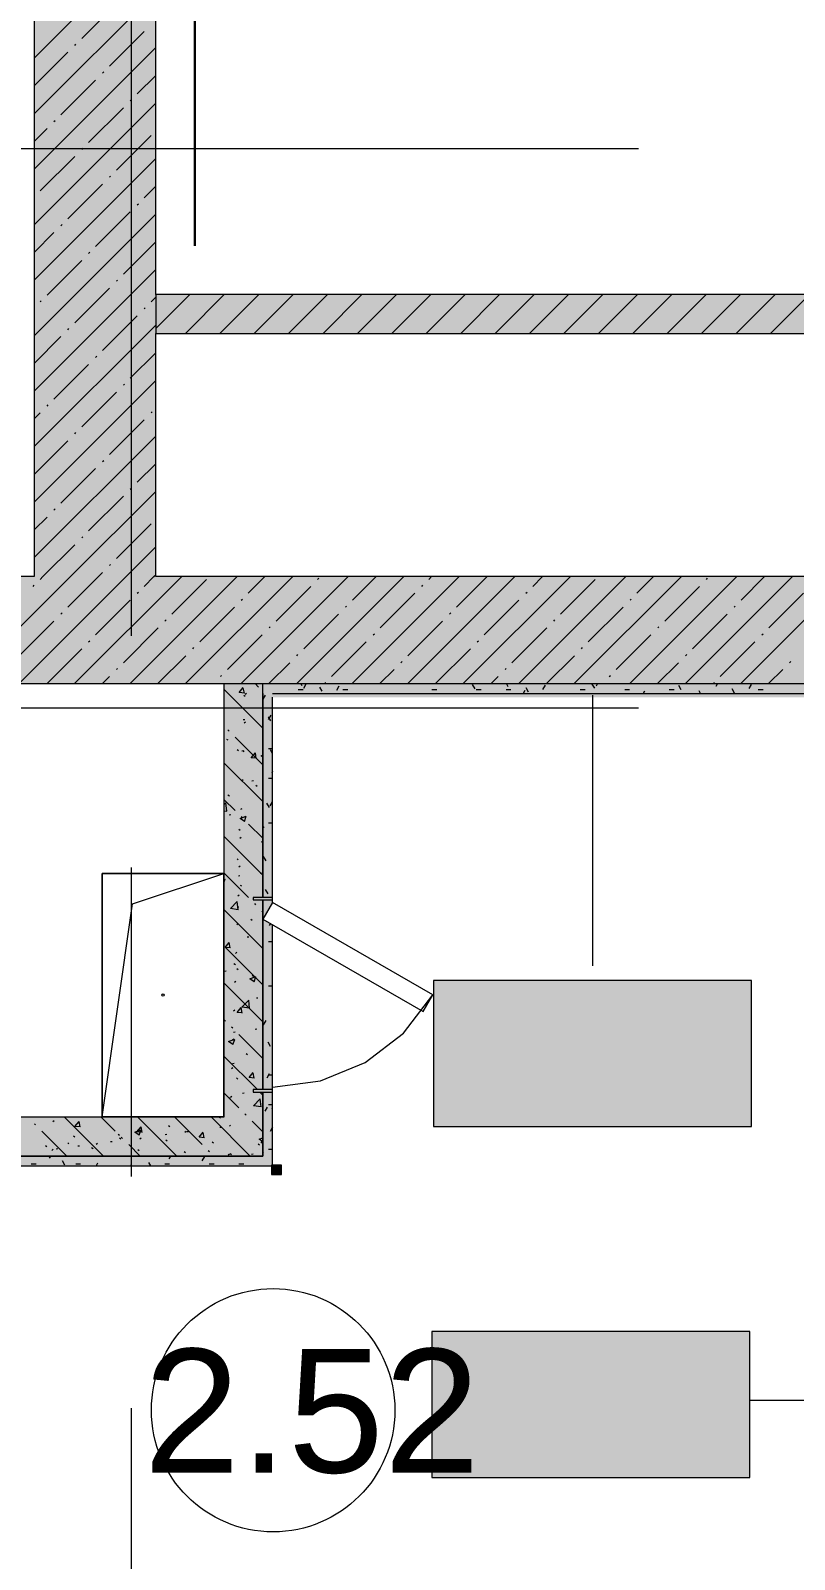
# Model space of a CAD drawing. Header units: millimetres. Extents: x -3817 to 677485, y -22715 to 103890.
# Drawn here: x 416431 to 418000, y 17169 to 20311 of the extents above; entities that cross this region are included whole.
import ezdxf

# ---------------------------------------------------------------- set-up
doc = ezdxf.new("R2010")
doc.units = ezdxf.units.MM
doc.layers.add('PDF _Геометрия', color=7, linetype='Continuous', true_color=0x1d1d1d)
doc.layers.add('PDF _Сплошная заливка', color=7, linetype='Continuous', true_color=0xffffff)
doc.layers.add('PDF _Текст', color=7, linetype='Continuous')
doc.styles.add('PDF GOST-Common', font='arial.ttf')

msp = doc.modelspace()

# ---------------------------------------------------------------- hatches: boundary and pattern name
at = {"layer": 'PDF _Сплошная заливка', "transparency": 33554559}
for points in [[(419613.3, 18969), (420088.6, 18969), (420088.6, 19189), (416044.9, 19189), (416044.9, 19079), (414045.3, 19079), (414045.3, 19189), (413548.6, 19189), (413548.6, 18969), (418269.4, 18969)], [(416908.6, 18078), (416908.6, 18129.5), (416888.6, 18129.5), (416888.6, 18134.5), (416908.6, 18134.5), (416908.6, 18524.5), (416888.6, 18524.5), (416888.6, 18529.5), (416908.6, 18529.5), (416908.6, 18969), (416828.6, 18969), (416828.6, 18078), (416888.6, 18078)], [(414441.5, 17998), (416908.6, 17998), (416908.6, 18078), (413768.6, 18078), (413768.6, 17998)]]:
    msp.add_hatch(color=256, dxfattribs=at).paths.add_polyline_path(points)
h = msp.add_hatch(color=256, dxfattribs=at)
h.paths.add_polyline_path([(416908.6, 17978), (416928.6, 17978), (416928.6, 18129.5), (416908.6, 18129.5), (416908.6, 17998)], flags=0)
h.paths.add_polyline_path([(416908.6, 18134.5), (416928.6, 18134.5), (416928.6, 18473.3), (416908.6, 18484.9), (416908.6, 18294.9)], flags=0)
h.paths.add_polyline_path([(416908.6, 18484.9), (416928.6, 18519.5), (416928.6, 18524.5), (416908.6, 18524.5), (416908.6, 18485.2)], flags=0)
h.paths.add_polyline_path([(416919.1, 18529.5), (416928.6, 18529.5), (416928.6, 18949), (416908.6, 18949), (416908.6, 18529.5)], flags=0)

# ---------------------------------------------------------------- linework, layer by layer
at = {"layer": 'PDF _Геометрия', "color": 9, "lineweight": 9, "true_color": 0xc0c0c0}
for points in [[(420088.6, 28769), (420088.6, 23319), (420088.6, 23069), (420088.6, 19769), (416688.6, 19769), (416688.6, 28769)], [(416048.6, 19189), (416048.6, 23154.8), (416438.6, 23154.8), (416438.6, 19189)], [(420088.6, 19689), (420088.6, 19189), (416688.6, 19189), (416688.6, 19689)], [(416828.6, 18078), (416048.6, 18078), (416048.6, 18969), (416828.6, 18969)], [(416908.6, 17998), (416908.6, 18078)]]:
    msp.add_lwpolyline(points, close=True, dxfattribs=at)
at = {"layer": 'PDF _Геометрия', "color": 231, "lineweight": 30, "true_color": 0xff80c0}
msp.add_lwpolyline([(416768.6, 28719), (416768.6, 19869)], dxfattribs=at)
at = {"layer": 'PDF _Геометрия', "color": 253, "lineweight": 9, "true_color": 0xaaaaaa}
for points in [[(416638.6, 19067.2), (416638.6, 21334.1), (416638.6, 23834.1)], [(416092.7, 20069), (417680.2, 20069)], [(416092.7, 18919), (417680.2, 18919)], [(416638.6, 17955.9), (416638.6, 18590.9)], [(416928.6, 18139.5), (417027, 18152.5), (417118.6, 18190.4), (417197.3, 18250.8), (417257.7, 18329.5)], [(416638.6, 15892.2), (416638.6, 17479.7)]]:
    msp.add_lwpolyline(points, dxfattribs=at)
at = {"layer": 'PDF _Геометрия', "lineweight": 9}
for points in [[(416438.6, 20254.4), (416688.6, 20504.4)], [(416438.6, 20140.4), (416688.6, 20390.4)], [(416536.4, 20295.2), (416607.7, 20366.5)], [(416593.5, 20238.2), (416664.7, 20309.4)], [(416438.6, 20026.3), (416688.6, 20276.3)], [(416522.2, 20280.9), (416524.5, 20283.3)], [(416438.6, 20197.4), (416507.9, 20266.7)], [(416493.7, 20138.4), (416564.9, 20209.7)], [(416579.2, 20223.9), (416581.6, 20226.3)], [(416650.5, 20181.1), (416688.6, 20219.3)], [(416438.6, 19912.3), (416688.6, 20162.3)], [(416550.7, 20081.3), (416622, 20152.6)], [(416636.2, 20166.9), (416638.6, 20169.3)], [(416479.4, 20124.1), (416481.8, 20126.5)], [(416438.6, 20083.3), (416465.2, 20109.9)], [(416607.7, 20024.3), (416679, 20095.6)], [(416438.6, 19798.2), (416688.6, 20048.2)], [(416450.9, 19981.6), (416522.2, 20052.8)], [(416536.4, 20067.1), (416538.8, 20069.5)], [(416507.9, 19924.5), (416579.2, 19995.8)], [(416593.5, 20010.1), (416595.8, 20012.4)], [(416664.7, 19967.3), (416688.6, 19991.2)], [(416438.6, 19969.3), (416439, 19969.7)], [(416650.5, 19953), (416652.9, 19955.4)], [(416438.6, 19684.2), (416688.6, 19934.2)], [(416564.9, 19867.5), (416636.2, 19938.8)], [(416438.6, 19855.2), (416479.4, 19896)], [(416493.7, 19910.3), (416496, 19912.6)], [(416622, 19810.5), (416688.6, 19877.1)], [(416465.2, 19767.7), (416536.4, 19839)], [(416550.7, 19853.2), (416553.1, 19855.6)], [(416438.6, 19570.1), (416688.6, 19820.1)], [(416607.7, 19796.2), (416610.1, 19798.6)], [(416522.2, 19710.7), (416593.5, 19782)], [(416688.6, 19699.1), (416758.6, 19769)], [(416749.3, 19689), (416829.3, 19769)], [(416820, 19689), (416900, 19769)], [(416890.7, 19689), (416970.7, 19769)], [(416961.4, 19689), (417041.4, 19769)], [(417032.1, 19689), (417112.1, 19769)], [(417102.8, 19689), (417182.8, 19769)], [(417173.5, 19689), (417253.5, 19769)], [(417244.2, 19689), (417324.2, 19769)], [(417315, 19689), (417394.9, 19769)], [(417385.7, 19689), (417465.7, 19769)], [(417456.4, 19689), (417536.4, 19769)], [(417527.1, 19689), (417607.1, 19769)], [(417597.8, 19689), (417677.8, 19769)], [(417668.5, 19689), (417748.5, 19769)], [(417739.2, 19689), (417819.2, 19769)], [(417809.9, 19689), (417889.9, 19769)], [(417880.6, 19689), (417960.6, 19769)], [(417951.3, 19689), (418031.3, 19769)], [(416450.9, 19753.5), (416453.3, 19755.8)], [(416664.7, 19739.2), (416667.1, 19741.6)], [(416679, 19753.5), (416688.6, 19763.1)], [(416438.6, 19456.1), (416688.6, 19706.1)], [(416579.2, 19653.7), (416650.5, 19724.9)], [(416438.6, 19627.1), (416493.7, 19682.2)], [(416507.9, 19696.4), (416510.3, 19698.8)], [(416564.9, 19639.4), (416567.3, 19641.8)], [(416636.2, 19596.6), (416688.6, 19649)], [(416479.4, 19553.9), (416550.7, 19625.1)], [(416438.6, 19342), (416688.6, 19592)], [(416622, 19582.4), (416624.3, 19584.8)], [(416536.4, 19496.8), (416607.7, 19568.1)], [(416438.6, 19513.1), (416450.9, 19525.4)], [(416465.2, 19539.6), (416467.5, 19542)], [(416679, 19525.4), (416681.4, 19527.7)], [(416522.2, 19482.6), (416524.5, 19485)], [(416593.5, 19439.8), (416664.7, 19511.1)], [(416438.6, 19228), (416688.6, 19478)], [(416438.6, 19399), (416507.9, 19468.3)], [(416579.2, 19425.6), (416581.6, 19427.9)], [(416650.5, 19382.8), (416688.6, 19420.9)], [(416493.7, 19340), (416564.9, 19411.3)], [(416293.7, 18969), (416513.7, 19189), (416688.6, 19363.9)], [(416636.2, 19368.5), (416638.6, 19370.9)], [(416479.4, 19325.8), (416481.8, 19328.1)], [(416550.7, 19283), (416622, 19354.3)], [(416438.6, 19285), (416465.2, 19311.5)], [(416607.7, 19226), (416679, 19297.3)], [(416536.4, 19268.7), (416538.8, 19271.1)], [(416407.8, 18969), (416627.8, 19189), (416688.6, 19249.9)], [(416450.9, 19183.2), (416456.7, 19189), (416522.2, 19254.5)], [(416593.5, 19211.7), (416595.8, 19214.1)], [(416436.6, 19169), (416439, 19171.3)], [(416507.9, 19126.2), (416570.7, 19189), (416579.2, 19197.5)], [(416521.8, 18969), (416741.8, 19189)], [(416635.9, 18969), (416855.9, 19189)], [(416664.7, 19169), (416684.8, 19189), (416688.6, 19192.9)], [(416721.8, 19111.9), (416793, 19183.2)], [(416749.9, 18969), (416969.9, 19189)], [(416864, 18969), (417084, 19189)], [(416878.6, 19154.7), (416912.9, 19189)], [(416935.6, 19097.7), (417006.9, 19169)], [(416978, 18969), (417198, 19189)], [(417021.1, 19183.2), (417023.5, 19185.6)], [(417092.1, 18969), (417312.1, 19189)], [(417092.4, 19140.4), (417141, 19189)], [(417206.1, 18969), (417426.1, 19189)], [(417235, 19169), (417237.4, 19171.3)], [(417249.2, 19183.2), (417255, 19189)], [(417306.3, 19126.2), (417369.1, 19189)], [(417320.2, 18969), (417540.2, 19189)], [(417434.2, 18969), (417654.2, 19189)], [(417463.1, 19169), (417483.1, 19189)], [(417520.1, 19111.9), (417591.4, 19183.2)], [(417548.3, 18969), (417768.3, 19189)], [(417662.3, 18969), (417882.3, 19189)], [(417676.9, 19154.7), (417711.2, 19189)], [(417734, 19097.7), (417805.2, 19169)], [(417776.4, 18969), (417996.4, 19189)], [(417819.5, 19183.2), (417821.9, 19185.6)], [(417890.4, 18969), (418110.4, 19189)], [(417890.8, 19140.4), (417939.3, 19189)], [(416564.9, 19069.2), (416636.2, 19140.4)], [(416650.5, 19154.7), (416652.9, 19157.1)], [(416864.3, 19140.4), (416866.7, 19142.8)], [(417149.5, 19083.4), (417220.7, 19154.7)], [(417363.3, 19069.2), (417434.6, 19140.4)], [(417448.8, 19154.7), (417451.2, 19157.1)], [(417662.7, 19140.4), (417665, 19142.8)], [(417947.8, 19083.4), (418019.1, 19154.7)], [(416493.7, 19111.9), (416496, 19114.3)], [(416778.8, 19054.9), (416850.1, 19126.2)], [(416992.6, 19040.6), (417063.9, 19111.9)], [(417078.2, 19126.2), (417080.5, 19128.6)], [(417292, 19111.9), (417294.4, 19114.3)], [(417577.1, 19054.9), (417648.4, 19126.2)], [(417791, 19040.6), (417862.3, 19111.9)], [(417876.5, 19126.2), (417878.9, 19128.6)], [(416408.1, 19026.4), (416479.4, 19097.7)], [(416622, 19012.1), (416693.3, 19083.4)], [(416707.5, 19097.7), (416709.9, 19100)], [(416921.4, 19083.4), (416923.7, 19085.8)], [(417206.5, 19026.4), (417277.8, 19097.7)], [(417420.3, 19012.1), (417491.6, 19083.4)], [(417505.9, 19097.7), (417508.2, 19100)], [(417719.7, 19083.4), (417722.1, 19085.8)], [(416550.7, 19054.9), (416553.1, 19057.3)], [(416764.5, 19040.6), (416766.9, 19043)], [(416835.8, 18997.9), (416907.1, 19069.2)], [(417049.7, 18983.6), (417120.9, 19054.9)], [(417135.2, 19069.2), (417137.6, 19071.5)], [(417349, 19054.9), (417351.4, 19057.3)], [(417562.9, 19040.6), (417565.2, 19043)], [(417634.2, 18997.9), (417705.4, 19069.2)], [(417848, 18983.6), (417919.3, 19054.9)], [(417933.5, 19069.2), (417935.9, 19071.5)], [(416465.2, 18969.4), (416536.4, 19040.6)], [(416692.9, 18969), (416750.3, 19026.4)], [(416921, 18969), (416964.1, 19012.1)], [(416978.4, 19026.4), (416980.7, 19028.8)], [(417192.2, 19012.1), (417194.6, 19014.5)], [(417263.5, 18969.4), (417334.8, 19040.6)], [(417491.2, 18969), (417548.6, 19026.4)], [(417719.3, 18969), (417762.5, 19012.1)], [(417776.7, 19026.4), (417779.1, 19028.8)], [(417990.6, 19012.1), (417992.9, 19014.5)], [(416578.8, 18969), (416593.5, 18983.6)], [(416607.7, 18997.9), (416610.1, 19000.2)], [(416821.6, 18983.6), (416823.9, 18986)], [(417149.1, 18969), (417178, 18997.9)], [(417377.2, 18969), (417391.8, 18983.6)], [(417406.1, 18997.9), (417408.4, 19000.2)], [(417619.9, 18983.6), (417622.3, 18986)], [(417947.4, 18969), (417976.3, 18997.9)], [(416806.9, 18969), (416807.3, 18969.4)], [(417035.4, 18969.4), (417037.8, 18971.7)], [(417605.3, 18969), (417605.6, 18969.4)], [(417833.7, 18969.4), (417836.1, 18971.7)]]:
    msp.add_lwpolyline(points, dxfattribs=at)
at = {"layer": 'PDF _Геометрия', "color": 7, "lineweight": 9}
for points in [[(416688.6, 19769), (416688.6, 19689)], [(416828.6, 18969), (416908.6, 18969), (418169.4, 18969), (418189.4, 18969), (418269.4, 18969), (420088.6, 18969), (418269.4, 18969), (418269.4, 18949), (418269.4, 15559), (418269.4, 15539), (418289.4, 15539), (418548.6, 15539), (418269.4, 15539)], [(416908.6, 18949), (416908.6, 18529.5), (416908.6, 18949), (416908.6, 18969), (418169.4, 18969)], [(416928.6, 18949), (418161.4, 18949)], [(416928.6, 18519.5), (416928.6, 18941)], [(417586, 18945), (417586, 18389.2)], [(416578.6, 18079), (416641.1, 18516.5), (416828.6, 18579)], [(416928.6, 17978), (416928.6, 18473.3)], [(416368.6, 17998), (416908.6, 17998), (416368.6, 17998), (416348.6, 17998), (416148.6, 17998), (416148.6, 16099), (416148.6, 16019)], [(418165.4, 17495.7), (417909, 17495.7)]]:
    msp.add_lwpolyline(points, dxfattribs=at)
at = {"layer": 'PDF _Геометрия', "color": 252, "lineweight": 9, "true_color": 0x878787}
for points in [[(416908.6, 18877.4), (416828.6, 18957.4)], [(416870.5, 18949.6), (416859.8, 18950.6), (416868.4, 18960.8)], [(416870.5, 18949.6), (416868.4, 18960.7)], [(416872.1, 18947.4), (416874.8, 18949.5)], [(416899.4, 18962.1), (416892.5, 18969)], [(416869.3, 18945.4), (416872.2, 18943.6)], [(416906.8, 18921.5), (416908.6, 18920.4)], [(416867.9, 18895.1), (416871.2, 18895.5)], [(416869.9, 18888.2), (416872.6, 18890.3)], [(416834, 18855), (416836.8, 18853.2)], [(416839.1, 18871.6), (416836.6, 18874.1)], [(416908.6, 18802), (416851.7, 18859)], [(416856.1, 18834), (416858.5, 18831.8)], [(416865.6, 18830.8), (416869, 18831.3)], [(416867.8, 18829), (416870.4, 18831.1)], [(416895.1, 18815.9), (416884.5, 18816.8), (416893.1, 18827)], [(416895.1, 18815.8), (416893.1, 18827)], [(416908.6, 18726.5), (416828.6, 18806.5)], [(416908.6, 18818.2), (416905.2, 18820.5), (416908.6, 18821.9)], [(416865.6, 18769.9), (416868.3, 18771.9)], [(416886.2, 18769.6), (416889.5, 18770)], [(416894.3, 18760.2), (416897.1, 18758.4)], [(416851.7, 18708.1), (416828.6, 18731.2)], [(416836.8, 18740.3), (416839.7, 18738.5)], [(416828.6, 18720.1), (416832.2, 18723.9)], [(416828.6, 18707.8), (416834.2, 18707)], [(416834.2, 18706.9), (416832.3, 18723.8)], [(416839.4, 18699.4), (416842.7, 18699.9)], [(416863.5, 18710.7), (416866.1, 18712.7)], [(416858.9, 18669.8), (416861.7, 18668)], [(416870.8, 18685.6), (416861.9, 18691.6), (416874.4, 18696.4)], [(416866.8, 18693), (416864.2, 18695.6)], [(416870.8, 18685.6), (416874.4, 18696.3)], [(416908.6, 18651.2), (416879.3, 18680.5)], [(416908.6, 18575.7), (416828.6, 18655.7)], [(416861.3, 18651.5), (416864, 18653.5)], [(416904.9, 18644.1), (416908.3, 18644.5)], [(416855.6, 18608.9), (416858, 18606.6)], [(416879.3, 18529.6), (416828.6, 18580.3)], [(416858.2, 18574), (416861.5, 18574.4)], [(416859.1, 18592.3), (416861.8, 18594.3)], [(416902.7, 18579.8), (416906, 18580.3)], [(416828.6, 18566.5), (416831.1, 18567.4)], [(416828.6, 18560), (416831.1, 18567.4)], [(416861.7, 18555.1), (416864.6, 18553.3)], [(416857.8, 18504.4), (416842, 18506.8), (416855.8, 18521.2)], [(416857.8, 18504.3), (416855.8, 18521.2)], [(416855.9, 18509.7), (416859.2, 18510.1)], [(416857, 18533.1), (416859.6, 18535.1)], [(416894.4, 18514.5), (416891.9, 18517)], [(416908.6, 18424.8), (416828.6, 18504.8)], [(416883.8, 18484.6), (416886.6, 18482.8)], [(416908.6, 18500.3), (416907, 18501.9)], [(416854.8, 18473.9), (416857.5, 18476)], [(416876.5, 18448.5), (416879.8, 18448.9)], [(416841.6, 18425.8), (416831, 18426.7), (416839.6, 18437)], [(416907, 18351.1), (416831.5, 18426.5)], [(416841.6, 18425.7), (416839.6, 18436.9)], [(416852.6, 18414.7), (416855.3, 18416.8)], [(416849.2, 18393.7), (416852, 18391.9)], [(416855, 18383.7), (416857.5, 18381.5)], [(416908.6, 18273.9), (416828.6, 18353.9)], [(416829.7, 18378.3), (416833, 18378.8)], [(416850.5, 18355.5), (416853.1, 18357.6)], [(416890.4, 18356.2), (416881.5, 18362.1), (416894, 18366.9)], [(416886.7, 18369.8), (416889.5, 18368)], [(416890.4, 18356.1), (416894, 18366.9)], [(416895.2, 18323), (416898.5, 18323.4)], [(416848.3, 18296.3), (416851, 18298.4)], [(416866.3, 18292.1), (416855.7, 18293), (416864.2, 18303.2)], [(416866.3, 18292), (416864.2, 18303.2)], [(416881.4, 18301.7), (416865.5, 18304.2), (416879.4, 18318.6)], [(416881.4, 18301.7), (416879.4, 18318.6)], [(416831.5, 18275.6), (416828.6, 18278.6)], [(416846.6, 18260.6), (416844.1, 18263.1)], [(416892.9, 18258.7), (416896.3, 18259.2)], [(416847.1, 18227.2), (416838.3, 18233.2), (416850.7, 18238)], [(416846.2, 18237.2), (416848.8, 18239.2)], [(416847.1, 18227.2), (416850.7, 18237.9)], [(416848.4, 18252.9), (416851.8, 18253.3)], [(416908.6, 18198.6), (416859.2, 18248)], [(416897.2, 18134.5), (416828.6, 18203.1)], [(416874.1, 18208.5), (416876.9, 18206.7)], [(416844, 18178), (416846.7, 18180)], [(416846.2, 18188.6), (416849.5, 18189)], [(416891, 18158.3), (416880.3, 18159.3), (416888.9, 18169.5)], [(416891, 18158.3), (416888.9, 18169.4)], [(416854.5, 18158.6), (416857, 18156.3)], [(416859.2, 18097.1), (416828.6, 18127.7)], [(416838.7, 18118.1), (416841.5, 18116.3)], [(416841.8, 18118.8), (416844.5, 18120.8)], [(416866.7, 18127.3), (416870.1, 18127.8)], [(416904.9, 18099.1), (416889.1, 18101.5), (416903, 18116)], [(416908.6, 18123.1), (416902.2, 18129.5)], [(416904.9, 18099), (416903, 18115.9)], [(416477.1, 18069), (416479.8, 18071.1)], [(416581.1, 17998), (416501.1, 18078)], [(416533, 18058.1), (416522.4, 18059), (416531, 18069.2)], [(416533.1, 18058), (416531, 18069.1)], [(416605.2, 18049.3), (416576.6, 18078)], [(416732, 17998), (416652, 18078)], [(416783.8, 18021.7), (416727.4, 18078)], [(416882.8, 17998), (416802.8, 18078)], [(416819.3, 18078), (416821.2, 18076.3)], [(416874.3, 18082), (416871.8, 18084.5)], [(416908.6, 18047.7), (416886.9, 18069.5)], [(416441.8, 18061.9), (416439.3, 18064.4)], [(416505.7, 17998), (416454.4, 18049.3)], [(416519.3, 18039.3), (416522.2, 18037.5)], [(416611.3, 18043), (416613.8, 18040.7)], [(416654.4, 18041), (416645.6, 18046.9), (416658.1, 18051.7)], [(416660.6, 18046.9), (416649.9, 18047.8), (416658.5, 18058.1)], [(416654.5, 18040.9), (416658.1, 18051.6)], [(416660.6, 18046.8), (416658.5, 18058)], [(416708.1, 18042.5), (416711.4, 18042.9)], [(416715, 18060.8), (416717.5, 18058.5)], [(416748.4, 18047.1), (416751, 18049.1)], [(416752.6, 18048.3), (416755.9, 18048.8)], [(416788.1, 18035.8), (416777.5, 18036.7), (416786, 18046.9)], [(416788.1, 18035.7), (416786.1, 18046.8)], [(416820, 18057.2), (416823.3, 18057.6)], [(416839.7, 18059.6), (416842.3, 18061.6)], [(416461.9, 18019.4), (416464.7, 18017.6)], [(416474.9, 18009.8), (416477.6, 18011.9)], [(416484, 18013), (416487.3, 18013.4)], [(416507.6, 18025.2), (416510.1, 18022.9)], [(416528.5, 18018.8), (416531.8, 18019.3)], [(416556.8, 18015.4), (416559.7, 18013.6)], [(416566.2, 18022.4), (416568.9, 18024.4)], [(416595.8, 18027.7), (416599.1, 18028.1)], [(416614.3, 18035.2), (416617.1, 18033.4)], [(416620.3, 18034.3), (416617.8, 18036.8)], [(416656.6, 17998), (416632.9, 18021.7)], [(416651.7, 18011.4), (416654.6, 18009.6)], [(416656, 18033.7), (416658.7, 18035.8)], [(416709.2, 18031.2), (416712, 18029.4)], [(416746.7, 18007.4), (416749.5, 18005.6)], [(416798.9, 18006.6), (416796.3, 18009.1)], [(416804.1, 18027.2), (416806.9, 18025.4)], [(416899, 18023.2), (416901.8, 18021.4)], [(416908.6, 18027.6), (416901.1, 18032.7), (416908.6, 18035.6)], [(416908.6, 18025.2), (416905, 18025.5), (416908.6, 18029.9)], [(416837.5, 18000.4), (416840.2, 18002.4)], [(416841.6, 18003.3), (416844.4, 18001.5)], [(416885.5, 18001.9), (416888.8, 18002.3)]]:
    msp.add_lwpolyline(points, dxfattribs=at)
at = {"layer": 'PDF _Геометрия', "color": 253, "lineweight": 9, "true_color": 0x9b9b9b}
for points in [[(416981.3, 18957.3), (416991.3, 18957.3)], [(416989, 18964.4), (416986.4, 18969)], [(416996.9, 18967.9), (416991.8, 18959.2)], [(417030.7, 18953.3), (417025.6, 18962)], [(417064.9, 18963.8), (417059.9, 18955.1)], [(417072.7, 18957.3), (417082.8, 18957.3)], [(417255.6, 18957.3), (417265.7, 18957.3)], [(417344.4, 18958.4), (417339.4, 18967.2)], [(417347, 18957.3), (417357.1, 18957.3)], [(417408, 18957.3), (417418.1, 18957.3)], [(417412.5, 18962.5), (417408.7, 18969)], [(417446.7, 18954.6), (417443.5, 18949)], [(417454.1, 18951.4), (417449.1, 18960.1)], [(417488.3, 18965.7), (417483.3, 18957)], [(417525.4, 18969), (417525, 18968.2)], [(417560.4, 18957.3), (417570.5, 18957.3)], [(417590.2, 18959.5), (417585.1, 18968.2)], [(417595.8, 18969), (417593, 18964.1)], [(417651.8, 18957.3), (417661.9, 18957.3)], [(417692.4, 18953.5), (417689.9, 18949)], [(417743.3, 18957.3), (417753.3, 18957.3)], [(417760.5, 18949.4), (417760.2, 18949)], [(417767.9, 18956.5), (417762.8, 18965.3)], [(417807.4, 18949), (417804.5, 18954.1)], [(417842.2, 18969), (417838.7, 18963)], [(417877.5, 18949.5), (417872.5, 18958.2)], [(417911.8, 18967.6), (417906.8, 18958.9)], [(417926.2, 18957.3), (417936.2, 18957.3)], [(416913.6, 18945.6), (416908.6, 18937)], [(416924.8, 18904), (416919.7, 18895.3)], [(416925.1, 18892.3), (416920, 18901)], [(416920.3, 18835.4), (416928.6, 18835.4)], [(416928.6, 18825.2), (416924.1, 18833)], [(416920.3, 18774.4), (416928.6, 18774.4)], [(416928.6, 18788.8), (416926.8, 18785.6)], [(416928.6, 18764.2), (416928.2, 18765)], [(416922.1, 18714.6), (416917, 18723.3)], [(416927.7, 18726.3), (416922.7, 18717.6)], [(416910.9, 18673), (416908.6, 18676.9)], [(416920.3, 18683), (416928.6, 18683)], [(416915, 18604.9), (416910, 18613.6)], [(416919.1, 18536.9), (416914.1, 18545.6)], [(416924, 18476), (416921.6, 18471.8)], [(416920.3, 18439.2), (416928.6, 18439.2)], [(416920.3, 18347.7), (416928.6, 18347.7)], [(416914.4, 18276.4), (416909.4, 18267.7)], [(416924.3, 18223.1), (416919.2, 18231.8)], [(416921.5, 18166.8), (416916.4, 18158.1)], [(416920.3, 18164.8), (416928.6, 18164.8)], [(416920.3, 18103.9), (416928.6, 18103.9)], [(416917.4, 18098.7), (416912.4, 18090)], [(416928.6, 18093.6), (416927.4, 18095.8)], [(416928.5, 18057.1), (416923.5, 18048.4)], [(416910.1, 18003.8), (416908.6, 18006.4)], [(416920.3, 18012.4), (416928.6, 18012.4)], [(416432.6, 17982), (416442.7, 17982)], [(416472.1, 17998), (416469.6, 17993.7)], [(416501.9, 17979.3), (416496.9, 17988)], [(416524.1, 17982), (416534.1, 17982)], [(416569.1, 17983.1), (416566.1, 17978)], [(416637.1, 17979), (416636.5, 17978)], [(416678.6, 17978), (416674.6, 17985)], [(416707, 17982), (416717, 17982)], [(416718.5, 17998), (416715.3, 17992.6)], [(416788.4, 17997.2), (416783.4, 17988.5)], [(416798.4, 17982), (416808.5, 17982)], [(416859.4, 17982), (416869.4, 17982)]]:
    msp.add_lwpolyline(points, dxfattribs=at)
at = {"layer": 'PDF _Геометрия', "color": 7, "lineweight": 9}
for points in [[(416828.6, 18579), (416828.6, 18079), (416578.6, 18079), (416578.6, 18579)], [(416828.6, 18579), (416578.6, 18579), (416578.6, 18079), (416828.6, 18079)], [(416908.6, 18134.5), (416908.6, 18524.5)], [(417912.5, 18359.1), (417259.4, 18359.1), (417259.4, 18059.1), (417912.5, 18059.1)], [(416908.6, 18078), (416908.6, 18129.5)], [(417909, 17637.6), (417255.9, 17637.6), (417255.9, 17337.6), (417909, 17337.6)]]:
    msp.add_lwpolyline(points, close=True, dxfattribs=at)
at = {"layer": 'PDF _Геометрия', "color": 253, "lineweight": 13, "true_color": 0xaaaaaa}
for points in [[(416888.6, 18524.5), (416928.6, 18524.5), (416928.6, 18529.5), (416888.6, 18529.5)], [(417257.7, 18329.5), (416928.6, 18519.5), (416908.6, 18484.9), (417237.7, 18294.9)], [(416888.6, 18134.5), (416888.6, 18129.5), (416928.6, 18129.5), (416928.6, 18134.5)]]:
    msp.add_lwpolyline(points, close=True, dxfattribs=at)
at = {"layer": 'PDF _Геометрия', "color": 9, "lineweight": 9, "true_color": 0xc0c0c0}
msp.add_lwpolyline([(416368.6, 17978), (416908.6, 17978), (416928.6, 17978)], dxfattribs=at)
at = {"layer": 'PDF _Геометрия', "color": 7, "lineweight": 20}
msp.add_lwpolyline([(416926.6, 17979.5), (416926.6, 17960), (416946.6, 17960), (416946.6, 17979.5)], close=True, dxfattribs=at)
at = {"layer": 'PDF _Геометрия', "color": 7, "lineweight": 9}
for centre, radius in [((416703.6, 18329), 2.5), ((416929.7, 17475.6), 250), ((416929.7, 17475.6), 250)]:
    msp.add_circle(centre, radius, dxfattribs=at)
at = {"layer": 'PDF _Сплошная заливка', "lineweight": 35, "transparency": 33554559}
for points in [[(416688.6, 19189), (416688.6, 29019), (416438.6, 19189), (416438.6, 29019)], [(416688.6, 19689), (420088.6, 19689), (416688.6, 19769), (420088.6, 19769)], [(416908.6, 18949), (418169.4, 18949), (416908.6, 18969), (418169.4, 18969)], [(416928.6, 18524.5), (416928.6, 18529.5), (416888.6, 18524.5), (416888.6, 18529.5)], [(416928.6, 18129.5), (416928.6, 18134.5), (416888.6, 18129.5), (416888.6, 18134.5)], [(416908.6, 17978), (416908.6, 17998), (416368.6, 17978), (416368.6, 17998)]]:
    msp.add_solid(points, dxfattribs=at)
at = {"layer": 'PDF _Сплошная заливка', "color": 1, "lineweight": 35, "transparency": 33554559}
for points in [[(416928.6, 18941), (418161.4, 18941), (416928.6, 18949), (418161.4, 18949)], [(416926.6, 17960), (416946.6, 17960), (416926.6, 17979.5), (416946.6, 17979.5)]]:
    msp.add_solid(points, dxfattribs=at)
at = {"layer": 'PDF _Сплошная заливка', "lineweight": 9, "transparency": 33554559}
for points in [[(417912.5, 18359.1), (417259.4, 18359.1), (417912.5, 18059.1), (417259.4, 18059.1)], [(417909, 17637.6), (417255.9, 17637.6), (417909, 17337.6), (417255.9, 17337.6)]]:
    msp.add_solid(points, dxfattribs=at)

# ---------------------------------------------------------------- texts
at = {"layer": 'PDF _Текст', "color": 250, "true_color": 0x3c3c3c, "insert": (416664, 17472.8), "char_height": 254, "attachment_point": 4, "style": 'PDF GOST-Common'}
msp.add_mtext('2.52', dxfattribs=at)

doc.saveas('drawing.dxf')
